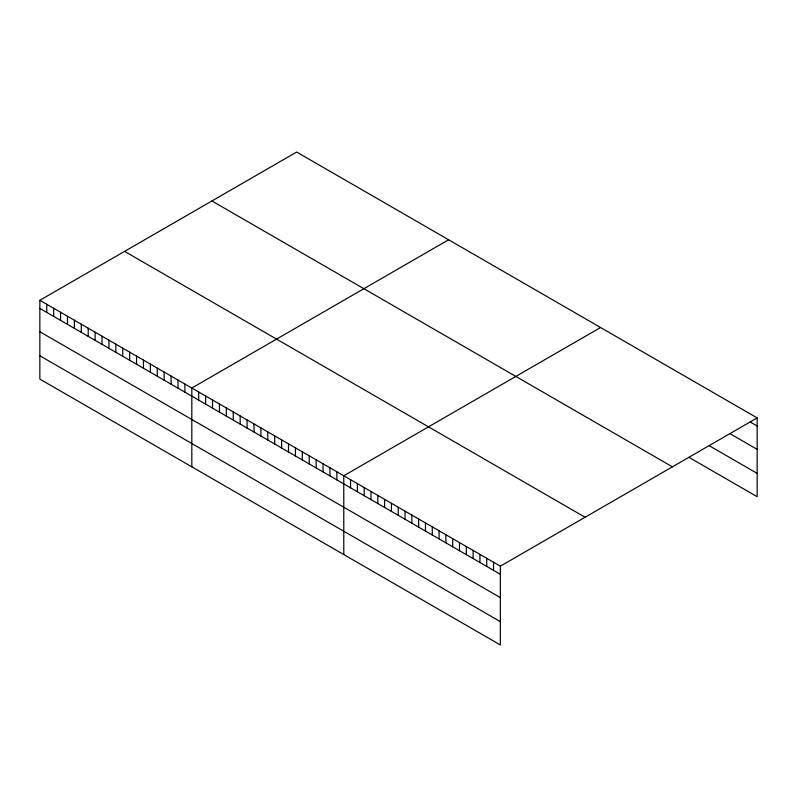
<?xml version="1.0" encoding="UTF-8"?>
<svg xmlns="http://www.w3.org/2000/svg" width="797" height="797" viewBox="0 0 797 797"><rect width="100%" height="100%" fill="white"/><g stroke="black" fill="none" stroke-linecap="round" stroke-linejoin="round"><path stroke-width="1.2" d="M39.85 300.3L500.347 566.169L500.347 644.962L39.85 379.093L39.85 300.3L296.653 152.038L757.15 417.907L757.15 496.7L689.076 457.398M448.621 239.777L191.818 388.039L191.818 466.833M600.579 327.507L343.776 475.769L343.776 554.573M500.347 566.169L757.15 417.907M750.346 422.091L757.15 426.016M729.922 433.628L757.15 449.349M709.499 445.862L757.15 473.378M211.912 200.964L672.409 466.833M124.591 251.374L585.088 517.243M39.85 308.419L500.347 574.288M39.85 331.741L500.347 597.611M39.85 355.771L500.347 621.64M493.542 562.234L493.542 570.353M486.728 558.308L486.728 566.428M479.924 554.373L479.924 562.493M473.119 550.448L473.119 558.567M466.305 546.513L466.305 554.632M459.5 542.588L459.5 550.707M452.696 538.652L452.696 546.772M445.892 534.727L445.892 542.847M439.077 530.792L439.077 538.911M432.273 526.867L432.273 534.986M425.468 522.932L425.468 531.051M418.654 519.006L418.654 527.126M411.85 515.071L411.85 523.191M405.045 511.146L405.045 519.265M398.231 507.211L398.231 515.33M391.427 503.286L391.427 511.405M384.622 499.35L384.622 507.47M377.818 495.425L377.818 503.545M371.003 491.49L371.003 499.609M364.199 487.565L364.199 495.684M357.395 483.63L357.395 491.749M350.58 479.704L350.58 487.824M336.872 471.784L336.872 479.904M329.958 467.799L329.958 475.919M323.054 463.814L323.054 471.924M316.15 459.819L316.15 467.939M309.236 455.834L309.236 463.954M302.332 451.849L302.332 459.959M295.428 447.854L295.428 455.974M288.514 443.869L288.514 451.989M281.61 439.884L281.61 448.004M274.706 435.889L274.706 444.009M267.792 431.904L267.792 440.024M260.888 427.919L260.888 436.039M253.984 423.934L253.984 432.044M247.07 419.939L247.07 428.059M240.166 415.954L240.166 424.074M233.262 411.969L233.262 420.089M226.348 407.974L226.348 416.094M219.444 403.989L219.444 412.109M212.54 400.004L212.54 408.124M205.626 396.009L205.626 404.129M198.722 392.024L198.722 400.144M184.904 384.054L184.904 392.164M178 380.059L178 388.179M171.096 376.074L171.096 384.194M164.182 372.089L164.182 380.209M157.278 368.094L157.278 376.214M150.364 364.109L150.364 372.229M143.46 360.124L143.46 368.244M136.556 356.129L136.556 364.249M129.642 352.144L129.642 360.264M122.738 348.159L122.738 356.279M115.834 344.174L115.834 352.284M108.92 340.18L108.92 348.299M102.016 336.195L102.016 344.314M95.112 332.21L95.112 340.329M88.198 328.215L88.198 336.334M81.294 324.23L81.294 332.349M74.39 320.245L74.39 328.364M67.476 316.26L67.476 324.369M60.572 312.265L60.572 320.384M53.668 308.28L53.668 316.399M46.754 304.295L46.754 312.404"/></g></svg>
